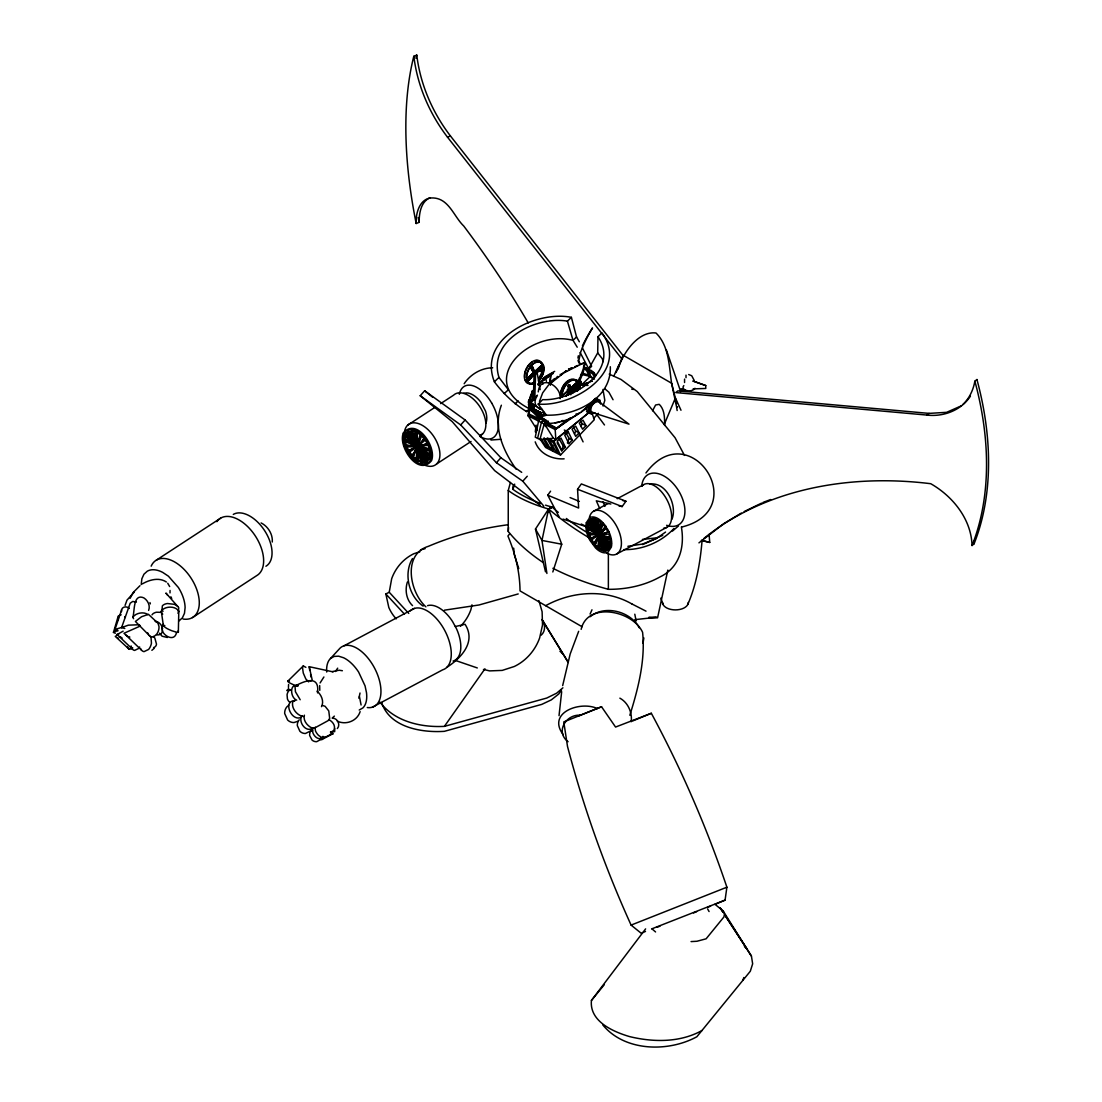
<?xml version="1.0" encoding="UTF-8"?>
<svg xmlns="http://www.w3.org/2000/svg" width="1102" height="1102" viewBox="0 0 1102 1102"><rect width="100%" height="100%" fill="white"/><g stroke="black" fill="none" stroke-linecap="round" stroke-linejoin="round"><path stroke-width="1.5" d="M533.354 400.549L534.112 372.862M537.211 373.192L536.509 372.586L535.586 373.867L534.773 399.571M597.973 336.702C620.564 370.437 573.026 401.238 542.652 399.64L538.327 404.076C573.205 407.217 630.261 371.594 601.94 332.887L597.973 336.702L597.697 352.902L588.716 368.839L580.162 352.544M121.165 614.792L118.341 615.894L118.272 620.04M170.011 592.904L170.052 590.452M631.212 721.769C632.396 712.608 628.126 702.649 619.875 698.158M178.345 632.19L178.799 611.169C175.411 605.659 165.052 605.962 161.264 610.963L163.44 626.019L166.443 628.223A8.968 1.598 23.1 0 0 172.036 630.826L176.94 632.3A6.791 1.212 23.1 0 0 178.29 631.79L177.739 631.198M645.607 928.876L591.43 1000.464C589.281 1021.292 612.946 1031.679 629.531 1036.583C653.334 1042.382 680.072 1042.699 702.002 1030.508M272.277 542.019C272.869 534.181 268.075 526.453 261.119 522.94M429.973 197.685C420.826 201.9 419.118 213.32 419.146 222.328L416.212 223.513C415.482 212.769 420.206 196.831 433.609 197.974C449.093 198.939 454.01 216.777 463.749 226.02C487.043 257.083 508.697 289.385 528.23 322.941M581.153 629.352C587.407 601.32 632.782 610.536 642.59 632.3C645.51 660.167 638.168 688.695 629.834 715.253M664.616 425.413C664.658 418.278 664.713 409.586 659.216 404.324L655.607 404.999L652.563 410.77M610.315 366.746C611.61 399.007 574.665 416.198 546.633 415.137L540.82 416.914L549.774 423.388C565.381 422.589 580.63 414.958 591.003 403.304M121.523 611.638C120.655 606.968 126.454 605.384 129.292 608.456M550.27 383.606L550.876 374.473L549.443 383.179L550.27 383.606L563.769 372.958L580.919 364.225L580.313 363.729A9.422 5.923 -62.7 0 1 578.853 360.602L580.492 352.585A91.163 57.483 -64.3 0 1 592.532 327.928A91.163 57.111 -61.1 0 0 582.393 345.973M579.817 379.102L581.346 384.653A4.518 2.962 79.2 0 0 583.027 385.631L583.605 385.645M559.031 715.653L561.676 691.698M543.341 562.654A232.123 134.017 0 0 1 508.27 531.495L508.545 527.527M586.236 409.737L586.374 408.043M600.659 404.117L599.832 400.012C593.496 397.67 586.292 407.685 589.474 413.319L591.829 413.953L594.928 412.63M598.62 547.818L599.171 541.123M599.447 537.776L601.21 524.924M702.112 540.09C700.293 562.048 696.616 584.074 687.813 604.406M178.799 611.169L178.001 613.401M539.567 419.793L529.153 414.972L529.442 411.873M423.774 439.147L418.14 446.269L408.856 452.55L411.583 456.09L423.898 438.486L420.881 435.359L412.837 457.371L416.06 460.002L417.314 446.792L420.275 433.692L416.969 431.695M416.06 460.002L417.19 456.159M417.506 452.867L419.476 438.403M536.109 425.138L535.31 431.819L537.211 430L528.244 415.853L528.74 410.798M508.242 531.508L508.242 490.514L510.405 482.483M513.05 485.886L512.692 489.205L514.896 490.748A244.713 98.381 -11.8 0 0 540.503 503.407M141.221 584.515L141.855 578.784L143.935 574.225L147.324 571.167A30.553 17.839 56.9 0 1 162.71 572.393L168.399 576.181L178.359 587.462A28.804 16.805 56.9 0 1 185.108 607.574L184.475 613.304L182.395 617.85L179.006 620.922M360.023 693.02L358.894 698.269M577.958 358.081L578.33 355.767M322.996 737.128L322.5 739.056A7.122 2.934 66.2 0 1 320.324 739.263M587.077 527.155L587.972 526.687L599.722 534.429L611.431 543.203L610.549 543.672L587.077 527.155L587.49 523.822L610.384 545.159L609.42 547.97L587.889 522.555L589.35 520.337L608.786 548.975L606.858 550.504L603.207 550.917L593.647 518.767L594.543 518.298L604.103 550.435M587.972 526.687L588.385 523.354M314.952 727.513L315.53 731.025A7.135 3.086 52.3 0 0 318.409 735.254L321.894 737.734A5.978 2.59 52.3 0 0 323.96 737.004M547.281 437.907L553.92 441.296L555.821 439.478L555.188 429.56L528.244 415.853L528.877 410.908M404.434 439.56L405.688 435.717L404.434 439.56L430.152 455.057L430.965 454.534L430.799 450.856L406.776 441.268M714.702 904.48L725.075 900.127L726.893 887.206C706.658 827.244 681.367 768.976 651.323 713.269L615.563 727.058L601.54 706.754L598.166 708.09L563.783 721.92L567.502 746.426C583.605 807.642 604.929 867.467 631.102 925.101L641.24 933.284L645.51 931.41M560.215 398.69C561.621 386.141 540.228 373.468 538.244 391.913M536.247 410.385L534.993 409.531L536.77 411.955M535.31 409.903L535.792 411.776L536.536 411.597M537.542 410.77C536.068 410.743 539.401 411.693 537.941 411.294M537.225 411.859L536.467 410.275M537.845 411.06L538.341 412.768L541.468 414.38M539.594 413.415L538.837 411.831M539.443 413.043L537.225 411.06M538.492 412.851L539.457 413.512M539.512 413.663L540.517 413.553M539.732 411.9L541.041 413.842M540.159 413.47L540.586 413.829M541.537 414.324L541.702 414.738M643.003 643.251L643.857 637.92M579.5 381.444L583.289 372.324L584.955 362.641L579.79 364.266M562.667 685.596L570.189 653.968L578.66 631.322M317.514 692.896C319.58 676.903 308.45 679.011 296.19 685.416L295.06 686.849L295.446 691.767L300.185 699.729M133.576 618.704L132.846 617.216C134.802 611.775 132.832 593.124 143.783 597.849C147.861 600.342 150.533 605.811 148.618 610.425M531.687 392.891L532.101 391.499M150.175 636.419L135.408 621.459L141.579 616.721L148.453 614.337L157.118 622.41M176.444 632.782C174.033 644.312 156.911 632.341 163.082 624.324M584.363 365.52L584.955 362.641L581.567 364.073M501.369 405.219C492.787 427.783 503.242 450.925 516.287 469.356M534.153 371.966L533.919 371.03M407.382 582.021C404.792 590.038 406.266 599.695 412.534 605.618M667.826 570.092L657.577 617.836L648.706 617.464L656.572 617.258L634.766 619.668M471.973 604.833L470.898 609.695A42.275 39.438 -67.6 0 1 460.484 626.28M528.271 402.34L528.905 399.53M976.895 379.515L974.843 381.209C973.328 389.915 969.416 398.29 962.969 404.42M537.583 438.348L541.481 422.107L543.754 419.917M319.787 690.334L319.676 685.54M541.674 418.856L540.93 418.485L538.658 420.675L535.255 437.163L539.897 439.519L544.292 423.54L546.799 421.253L542.928 420.578M539.47 401.417L542.666 392.849L548.768 384.763M162.614 630.62L162.159 632.217A6.901 5.565 46.5 0 1 158.468 634.876L156.732 634.862M598.978 549.154L599.86 548.686L599.722 534.429L603.014 522.954L594.791 545.559L597.725 548.3L600.824 522.224L597.807 520.089L598.978 549.154L601.954 550.614L596.499 519.483L593.647 518.767M115.572 633.14A5.978 1.13 -2.8 0 1 114.484 632.947L113.465 632.396L117.969 617.037M421.184 436.461L418.14 446.269L412.837 457.371M534.139 409.062L540.848 412.988L543.506 411.886L544.54 414.462L542.198 415.399L534.181 411.253L533.148 408.677L533.726 406.831L530.944 403.029A50.885 34.727 -21.7 0 1 537.418 395.136M552.818 571.966L561.731 544.209L548.603 509.014L552.061 507.03L556.083 510.557A244.713 173.717 15.6 0 0 558.301 512.347M513.05 489.095L514.675 484.136M117.68 630.275A8.981 1.667 -6.2 0 1 116.275 630.096L114.98 629.449L121.633 609.847M609.42 547.97L611.266 544.691L608.703 542.404M125.077 605.397L126.964 600.163L134.292 592.022M124.774 628.471L121.578 627.603L130.201 603.221L132.736 601.444L136.414 602.078M742.844 980.339L743.836 977.529M304.386 715.184C302.83 720.501 307.472 726.08 312.169 728.091A8.981 4.325 53.8 0 0 315.434 727.251M618.153 368.991C622.465 353.783 637.962 330.752 655.979 332.997C669.093 345.78 669.038 366.236 671.586 383.234L623.112 355.202L616.128 372.531M288.586 684.48L288.435 687.483M428.926 459.341L430.786 455.994L428.926 459.341L405.316 434.987L406.9 432.755L428.237 460.347L426.13 461.917L407.809 432.025L408.635 431.488L418.14 446.269L426.942 461.38L426.13 461.917M561.937 450.801L557.226 440.965L560.987 438.031L565.381 447.205L561.607 450.635L563.301 446.145L559.293 439.147M565.905 432.824L569.114 438.403L567.42 442.894L568.825 443.61L572.269 440.015L568.356 432.094L564.307 430.028M574.541 434.036L575.671 431.047L573.274 426.873M581.002 426.626L582.131 423.636L580.547 420.868M594.791 545.559L599.157 535.944M664.286 424.366L675.416 397.918L680.995 410.247M534.291 372.889L535.42 371.829M586.016 384.639L586.567 383.289L583.881 385.025M671.986 519.152C677.551 505.501 666.214 481.602 650.042 484.095M113.465 632.396L113.602 632.066A7.135 1.35 -2.8 0 1 116.413 631.115L117.928 630.881M586.333 522.679L589.611 517.733A19.023 10.276 62 0 1 602.036 521.728L607.863 529.607A19.822 10.717 62 0 1 611.348 547.115L608.07 552.061A19.023 10.276 62 0 1 595.631 548.066L589.804 540.187A19.822 10.717 62 0 1 586.333 522.679M130.146 598.303L133.135 592.545L139.954 585.699M121.578 627.603L128.328 625.165L139.527 624.724M590.093 614.062L591.981 609.792M613.869 376.002L618.759 365.203M114.98 629.449L123.052 627.038M132.846 617.216C135.794 612.905 143.701 611.403 147.888 614.585M313.381 727.761C309.607 733.023 319.112 743.216 322.969 736.315M603.042 406.046L604.819 400.384L602.973 389.447M321.936 739.511L333.024 733.684M333.107 671.889L309.221 666.696L309.717 670.443M321.508 706.671C324.291 701.437 321.371 694.646 317.018 691.174M534.098 389.02L531.136 394.599L529.676 401.459L530.53 407.726L534.442 410.633M534.043 391.83L531.247 401.018L532.059 407.01L533.905 409.31M531.935 391.417L532.404 390.728M533.878 389.75C529.745 395.893 528.106 403.952 531.123 410.894M577.035 389.502L578.288 387.188M360.134 711.616C357.2 721.039 346.042 725.295 337.295 721.176M533.809 389.777L530.572 395.687L528.891 402.657L529.525 408.787L526.618 411.597C513.973 403.924 503.283 393.593 494.385 381.802C477.304 338.672 535.861 310.241 571.387 317.335L576.553 336.95L579.349 341.772M532.211 393.745L534.236 390.136M305.874 667.344L303.298 665.911L287.705 681.256A8.968 1.295 22.3 0 0 289.978 683.075L295.005 685.472A6.791 0.978 22.3 0 0 296.796 686.16M178.386 611.858L178.758 607.767A9.643 5.799 4.5 0 0 174.226 604.309L167.435 603.524A8.293 4.987 4.5 0 0 162.366 605.866L161.98 609.957A9.643 5.799 4.5 0 0 163.027 611.307M577.944 384.46L576.222 387.477A96.962 69.013 -27.7 0 1 575.01 389.488M605.673 528.932L591.085 540.462L593.579 544.14L598.841 534.897L605.769 526.219L603.924 524.042M595.218 542.349L598.978 535.751M412.465 558.576C403.373 573.577 408.732 596.361 423.154 606.114M302.031 715.653C297.705 721.479 305.86 732.982 312.431 728.229M413.222 454.231L418.14 446.269L417.107 433.306M320.09 682.951L323.905 676.986M581.291 374.68L581.897 373.716M545.504 571.842L535.476 529.043L548.589 509.028L552.061 507.03L548.149 505.97A244.713 98.381 -11.8 0 1 545.545 505.143M529.153 414.972L529.621 414.297L540.145 419.242L530.627 409.93L528.533 409.049L530.186 408.58L540.93 418.485M561.524 689.948L558.714 694.026L551.344 699.866L541.771 704.385L444.368 731.329C421.487 732.858 389.585 727.416 381.623 702.525M645.937 472.978C689.742 414.035 752.997 509.234 681.973 526.976M970.435 396.155C961.206 410.343 943.519 417.011 927.044 415.082L675.774 392.574L677.826 390.879L929.096 413.388L946.604 412.327L961.068 405.963M335.38 671.504L337.708 668.156M379.997 702.153C394.585 721.603 421.184 727.609 444.395 726.37L484.963 668.804M405.316 434.987L407.726 432.218L409.613 434.767M559.003 516.631L547.749 495.184L550.587 491.189M547.749 495.184L578.633 508.036L577.558 489.247L581.36 483.916L625.936 501.245L622.134 506.576L618.911 505.859M598.234 534.387L588.413 534.622L590.135 538.726L598.841 534.897L605.769 526.219M337.35 728.532C340.793 724.813 337.446 717.967 332.473 718.187M464.162 383.744C470.402 374.336 481.326 367.848 492.69 367.792M527.748 379.611A1.901 1.254 -57.1 0 0 528.767 380.342L529.318 379.653A74.137 48.791 -56.1 0 0 531.095 377.325M528.767 380.342L529.098 380.369A74.165 48.805 -56.2 0 0 531.316 377.463M565.67 420.771L566.387 420.496M334.361 716.107L332.281 718.022M591.43 1000.464L604.309 984.665M541.137 635.22C545.38 631.598 545.325 625.357 542.845 620.743L568.301 662.495L541.867 619.517M152.007 614.847L152.723 613.993A6.295 3.664 -6.4 0 1 156.525 612.216L160.92 612.34M535.049 410.894L536.151 411.349M536.357 411.652L535.503 409.71M538.175 412.671L535.365 411.225M539.704 412.024L539.043 411.776L540.669 412.382L541.936 414.614M539.071 413.236L538.368 411.239M540.944 414.2L540.559 412.547M303.298 665.911L302.513 667.619L303.27 673.047L305.819 678.956L308.684 681.89M537.859 384.075L547.735 375.19L554.692 371.36M538.313 385.314L541.537 381.54L551.083 374.542M673.997 528.45C661.379 542.156 642.356 550.063 623.732 549.609M589.253 405.605L591.361 403.153M593.468 400.701L595.576 398.249M538.203 384.24L547.763 375.768L553.411 372.572M593.523 400.384L594.928 398.759M533.919 372.435L532.748 372.393L533.754 370.988M552.818 445.456L550.146 448.376L553.686 450.167L547.598 439.574L545.834 438.679M542.955 378.992L544.416 377.38M540.228 505.322L494.66 470.623L452.233 421.639L420.206 395.742L424.669 390.783L465.14 419.986L500.887 457.757L521.701 472.345M420.206 395.742L460.677 424.945L465.14 419.986M460.677 424.945L496.423 462.716L500.887 457.757M543.837 506.19L522.789 481.202L527.252 476.243M326.688 672.041A28.804 15.58 62 0 1 330.517 658.486L339.981 648.21A33.942 18.348 62 0 1 376.016 671.049A33.942 18.348 62 0 1 367.283 707.539M593.579 418.471L598.427 413.305M541.302 439.188L545.71 446.103L547.46 444.244M555.642 451.173L549.567 440.58L553.025 442.343L558.122 452.426L555.642 451.173L557.392 449.299M579.142 432.81L575.699 436.406L572.021 429.105L575.671 426.116L579.142 432.81L575.671 431.047M586.03 425.62L582.586 429.215L579.321 423.14L582.972 420.151L586.03 425.62L582.131 423.636M539.994 438.94L545.614 447.467L560.505 455.043L594.309 419.697L592.146 413.567M586.567 383.289L584.707 385.163M310.984 730.764L312.169 729.62M538.465 380.81A11.709 7.356 -62.7 0 0 543.617 367.641L543.341 365.051L543.933 367.448A12.15 7.645 -62.7 0 1 538.589 381.113M577.131 390.742A11.709 7.356 -62.7 0 0 577.71 385.245L577.434 382.656M494.385 381.802L498.958 377.407C487.511 340.27 535.875 315.668 567.42 321.15L571.387 317.335M576.553 336.95L573.026 340.353C529.359 328.782 474.7 381.182 529.525 408.787M515.13 403.828L518.147 400.921M543.038 378.909L545.903 376.14M539.539 382.628L540.448 381.747L539.236 381.678M528.244 415.853L529.731 414.435M588.716 368.839L591.526 366.139L582.393 347.86M591.526 366.139L587.407 370.107L590.093 376.622L581.58 384.832M540.82 416.914L543.837 413.994M579.349 412.837L555.188 429.56L559.995 425.799M586.181 409.118L586.705 406.996M535.476 405.536L533.836 407.12L531.591 403.539L535.476 405.536L533.726 406.831M526.742 379.06L542.515 364.487L526.742 379.06L527.045 380.314M540.159 389.653L537.156 372.889L535.806 372.2L534.277 373.661L535.641 374.349M542.17 364.307L543.369 365.148M530.957 377.669L527.472 381.003L534.787 374.515M535.6 373.22L542.955 366.195L542.707 365.244M535.958 373.413L542.955 366.195M541.619 414.917L534.897 410.991M576.966 382.284L561.18 396.844L576.966 382.284L577.751 384.171L570.395 391.196M561.18 396.844L560.918 395.811A11.709 7.356 -62.7 0 1 566.084 382.642A11.709 7.356 -62.7 0 1 576.029 381.168L577.448 382.738M571.263 389.832L577.751 384.171M565.753 395.632L569.238 392.298M154.239 648.279L151.883 650.318M132.75 647.907L129.747 649.326A7.08 3.953 -78.1 0 1 127.46 646.929M698.943 542.859L723.738 523.657L741.315 513.105M288.6 705.335L286.878 706.878A8.94 8.224 89.2 0 0 284.688 713.545L287.636 720.033A9.946 9.147 89.2 0 0 294 722.54L298.311 721.149M323.533 737.61C334.388 734.717 338.975 725.584 328.878 719.551M128.81 648.926L115.255 636.391L118.396 634.642M404.875 436.254L417.314 446.792L428.265 443.348L425.923 439.505L417.314 446.792L407.809 450.87L405.922 446.875L417.314 446.792L429.105 445.112L430.455 449.134L405.302 445.098L404.53 441.186L417.314 446.792L429.987 451.393L430.799 450.856M583.275 372.324L582.572 372.917M665.567 532.059L657.012 538.175L642.645 544.581M562.902 687.813L556.662 693.172L546.716 698.062L444.395 726.37M446.82 667.371C461.187 658.059 476.422 641.901 465.044 624.269L455.305 626.542M672.468 531.068L678.501 525.971M508.38 524.704C480.954 528.257 453.941 535.476 428.471 546.289C402.244 554.278 409.751 592.297 425.923 606.844M927.044 415.082L929.096 413.388M703.971 538.382C766.868 487.415 852.163 473.97 930.735 483.709C952.844 496.286 971.317 519.276 972.033 545.504L974.085 543.809A331.619 221.392 50.5 0 0 976.937 379.529M552.791 380.107L554.609 378.606L555.436 379.033M555.022 378.812L549.857 383.4A15.125 9.505 -62.7 0 1 550.449 385.259M553.259 373.385L541.936 381.526L542.983 384.157M568.356 432.094L564.706 435.083L568.825 443.61M545.201 422.658L556.097 428.692L556.785 428.127M581.443 411.638L589.06 405.508L587.38 411.583L591.182 413.622M559.1 426.446L570.12 418.209M540.614 412.644L542.198 415.399M555.945 378.096L557.791 376.677M590.135 616.734C604.888 604.543 630.523 611.335 639.284 627.796M288.738 688.53L286.795 690.541L290.487 690.183M555.188 429.56L570.877 417.81M556.097 428.692L568.343 419.628M586.402 384.433L588.013 385.411M560.574 374.652L566.153 370.975M156.346 560.147L220.703 518.119M407.644 425.179L434.904 407.368M440.648 403.621L453.569 395.191A24.299 14.174 56.9 0 1 479.659 406.431A24.299 14.174 56.9 0 1 480.5 435.4M411.597 431.061L412.41 430.524L418.14 446.269L422.961 461.917L422.149 462.454L411.597 431.061L415.537 431.13M405.302 445.098L418.14 446.269L430.455 449.134M407.809 450.87L418.14 446.269L428.265 443.348M425.923 439.505L425.11 440.042L427.452 443.886M408.856 452.55L409.668 452.027L412.396 455.567L411.583 456.09M417.506 460.856L421.584 461.669L417.506 460.856L416.157 432.218L419.463 434.229M422.149 462.454L425.84 461.793L422.961 461.917M192.492 617.575L256.835 575.547A33.942 19.808 56.9 0 0 253.377 533.161A33.942 19.808 56.9 0 0 216.887 521.687M436.599 463.97L471.05 441.475M479.659 435.855L482.524 433.981M310.351 681.229L311.439 680.581M677.151 410.536L676.669 407.409L677.606 406.858M548.465 508.945L548.589 512.278L548.465 508.945L552.185 507.099L548.741 509.096L548.741 512.444M330.517 658.486L334.154 656.42L338.631 656.172L343.659 657.784A30.553 16.516 62 0 1 358.577 671.986L365.051 685.857L366.511 692.772A28.804 15.58 62 0 1 362.833 707.966L359.211 710.032M545.628 605.687C571.966 591.168 605.315 588.688 631.914 603.965M314.649 727.995L328.079 720.667L329.691 718.532L328.768 710.928L325.104 706.299L322.349 705.376M568.921 369.349L571.69 367.848M593.579 511.245L608.345 503.407M617.203 498.696L643.775 484.577M344.099 645.758L414.421 608.4M590.19 519.634L593.386 518.353L590.19 519.634L606.858 550.504M587.889 522.555L588.785 522.086L597.546 531.963M588.413 534.622L608.869 534.071L610.081 538.189L587.862 532.803L587.159 528.808L588.055 528.326L598.276 533.657M587.862 532.803L598.166 534.126M590.135 538.726L598.276 535.062M591.085 540.462L591.967 539.994L594.46 543.658L593.579 544.14M587.159 528.808L598.841 534.897L608.993 531.798L599.722 534.429L595.121 522.734M592.504 518.822L598.841 534.897L610.412 539.952L611.293 539.484M610.384 545.159L611.266 544.691M603.207 550.917L607.753 550.022L599.722 534.429L598.565 526.715M616.734 553.962L666.93 527.293M372.366 707.181L442.687 669.823A33.942 18.348 62 0 0 444.34 629.724A33.942 18.348 62 0 0 410.302 610.852M142.296 583.922C149.349 579.776 158.977 577.09 166.333 581.966M651.323 713.269L632.713 720.942M631.102 925.101L726.893 887.206L726.066 887.647M396.21 618.842A42.716 39.851 -67.6 0 1 388.813 607.477L385.852 593.964L389.226 592.242L391.678 578.702A42.275 39.438 -67.6 0 1 413.842 553.727L419.89 551.771M657.012 538.175L642.645 544.03L627.878 546.289M744.222 511.521L761.606 503.118M530.53 407.726L532.059 407.01M123.148 631.157L117.156 634.532L132.336 649.05M569.238 389.488C567.447 393.111 566.345 388.111 568.536 389.102M559.141 422.107L555.022 422.81M416.184 223.499A331.619 155.189 67.9 0 1 413.815 56.257L416.776 55.1C420.303 84.455 432.521 112.569 450.442 135.973L622.658 354.996M413.842 56.285C417.369 85.653 429.587 113.754 447.508 137.171L450.442 135.973M577.944 716.231L601.54 706.754M651.613 928.931L725.075 900.127M707.828 907.249L710.583 906.133M539.222 369.115A76.892 43.061 -69.9 0 1 540.159 368.729L540.435 368.826A1.901 1.088 -69.5 0 1 540.283 370.892L539.897 370.837A74.165 42.826 -69.2 0 1 537.087 371.787M535.971 372.311A74.137 42.84 -69.2 0 0 539.718 371.112L540.283 370.892M662.688 535.407L656.599 537.831L642.383 539.443M693.544 912.938L696.616 911.726M656.944 927.333L659.988 926.148M548.286 421.157L545.765 422.107L556.662 428.141M763.052 502.416L770.711 499.523M332.322 671.6L339.127 670.223L342.378 670.732M563.108 421.942L567.516 420.33M407.809 432.025L410.343 431.144L425.028 462.317M580.919 364.225L579.376 364.046L580.203 364.473M518.216 593.937L479.081 604.97L444.437 610.177M534.842 409.668L534.084 409.365M118.672 634.173L117.156 634.532M509.496 534.071L507.912 535.999C515.213 553.259 519.841 571.952 520.034 590.906L582.09 626.749M593.496 412.658L591.03 412.961M594.157 412.988L590.135 412.479C587.242 407.423 594.171 398.001 599.819 401.183L600.659 403.291M300.667 717.54C291.038 721.438 282.635 700.473 294.895 700.748M333.093 731.563L330.986 731.687M420.551 549.87L425.083 548.686M295.143 700.307L292.87 701.533C290.887 707.994 297.003 715.584 303.408 716.52M575.34 385.672A95.475 71.12 -19.3 0 1 571.415 391.444A74.137 49.797 -55.5 0 0 577.09 390.425L578.013 390.425A1.901 1.295 -55 0 0 578.302 388.427L578.082 388.276A76.933 52.758 -54.4 0 0 570.919 390.26C573.55 391.747 568.329 393.042 571.098 390.383A76.892 52.772 -54.4 0 1 578.302 388.427M578.013 390.425L577.889 390.452A74.165 49.852 -55.5 0 1 571.111 391.485M581.14 715.308C566.428 713.38 554.733 731.797 568.081 741.701M140.312 626.032L123.989 633.264L141.428 650.07M569.913 389.667L569.183 391.513M463.722 393.29L466.862 392.891A19.023 11.103 56.9 0 1 480.913 402.299L485.541 411.115A19.822 11.571 56.9 0 1 485.886 423.209M538.961 411.79L540.063 413.649M424.408 445.607L406.734 446.338L408.622 450.346M539.897 439.519L553.438 438.265L555.821 439.478L588.564 412.864L553.92 441.296L560.505 455.043M287.856 680.995L289.495 681.091M500.721 439.299L490.927 440.029M598.813 521.26L599.722 534.429L606.417 533.878M688.681 374.515L691.725 375.754L694.177 380.369M691.064 941.59L696.946 941.26L706.12 938.808L723.986 916.878L724.427 914.013L723.119 910.927L715.625 904.825M332.832 734.07L330.421 732.031M167.394 637.493L162.09 636.212L159.487 633.195M686.009 375.135L686.009 377.683M693.144 388.882L705.762 388.455L705.735 385.548L693.103 381.085L705.735 385.548M296.19 685.416L298.105 685.967M581.153 374.349L589.115 376.126L593.579 379.033M598.923 400.687C593.579 400.632 588.165 407.878 590.782 412.809M592.173 412.451L629.008 424.146L599.226 401.954C594.433 400.191 588.978 407.768 591.388 412.038L593.165 412.506M564.128 458.831C552.13 459.617 539.401 453.693 535.2 441.847M546.358 421.474L543.066 420.565L540.49 418.044M702.745 540.6L709.743 542.446L709.096 534.401M561.731 544.209L542.005 540.448L535.476 529.043M631.68 389.116L633.485 389.474M545.848 420.22L542.404 419.242M622.699 500.528L625.936 501.245M610.839 504.055L596.306 500.818L599.763 508.559M597.436 708.586C580.589 700.569 546.317 712.457 563.315 734.8M709.743 542.446L701.423 540.448M483.447 669.424L489.591 670.898L502.223 670.402L514.303 666.49A48.309 45.072 -67.6 0 0 539.636 637.948L542.515 624.999L542.115 611.734L538.906 600.618M154.803 620.867L158.344 622.299A8.417 6.805 46.5 0 1 162.118 627.01L162.6 628.843M477.304 667.95L455.746 660.566M602.532 548.576L599.722 534.429L609.365 537.253M297.829 685.596C289.096 683.254 290.391 697.91 296.686 700.156M583.426 366.966L586.154 367.834M583.688 367.517L588.482 369.074L593.262 372.696L595.411 376.416M583.688 373.523L588.73 375.162L594.46 379.019M562.984 519.111L587.27 527.004M583.674 368.702L592.504 373.688L594.749 377.449M545.821 420.041L540.407 417.245L538.451 412.217M536.853 396.417A15.001 10.235 -21.7 0 0 537.073 406.996L542.28 409.696M577.558 489.247L622.134 506.576M128.59 636.57L129.857 637.094M528.588 409.076L530.627 409.93L531.412 409.159L532.335 411.473M570.078 497.567L579.349 501.424M603.552 543.134L599.722 534.429L609.847 538.85M609.213 374.129L621.018 379.46L637.3 391.609L675.071 437.742L684.494 455.401M581.209 524.015L585.424 526.081M599.86 548.686L602.849 550.146M530.337 366.746L530.117 366.635A76.892 55.761 -64.2 0 0 533.602 372.752L533.864 372.82A76.933 55.761 -64.1 0 1 530.337 366.746A1.901 1.364 -63.8 0 1 531.922 365.341L532.211 365.974A74.137 52.662 -63.2 0 1 534.566 372.021M632.025 604.02L646.006 611.155M122.115 638.017L119.98 636.625M587.903 404.916L589.06 405.508M576.098 413.884L576.801 414.242M545.821 420.964L546.564 421.35M569.114 438.403L572.269 440.015M563.301 446.145L565.381 447.205M545.71 446.103L548.19 447.371L543.63 439.436M577.544 365.52L574.831 366.718M572.103 368.068L568.508 369.129L569.335 369.556M565.739 370.768L566.566 371.195M560.16 374.432L560.987 374.859M557.378 376.457L558.204 376.884M551.868 380.865L552.694 381.292M533.148 408.677L541.178 412.823M117.694 637.934L118.493 638.347M569.968 391.472A76.933 40.127 -61.5 0 1 567.998 386.182A1.901 1.006 -61.8 0 1 569.417 384.708L569.72 384.956A74.165 39.961 -62.3 0 1 571.015 390.439M567.998 386.182L568.26 386.334A76.892 40.071 -61.5 0 0 570.189 391.651M405.26 439.023L430.965 454.534M528.161 378.716A76.933 50.458 -57.9 0 1 533.368 372.517L533.561 372.628A76.892 50.43 -58 0 0 528.381 378.868M537.308 407.175L539.663 408.897M548.741 509.096L544.691 507.843A249.011 100.117 -11.8 0 1 508.256 490.5M542.28 409.737L539.291 408.608M332.804 731.149L334.664 731.714L334.788 728.477M592.353 381.237L590.52 380.934A2.039 0.758 46.3 0 0 590.713 381.636M496.423 462.716L522.789 481.202M542.528 419.311L539.346 416.046L538.492 413.209M543.052 420.647L539.87 417.382M126.248 635.165L127.405 636.033M590.865 370.244L593.909 372.559L595.714 375.796L593.895 372.724M428.251 454.052L418.14 446.269L414.352 441.158M429.973 456.531L417.314 446.792L414.724 431.667M424.669 390.783L432.673 397.257M580.093 363.798L579.487 363.302A9.422 5.923 -62.7 0 1 578.963 362.682M413.663 456.834L416.873 459.465M408.181 437.825L416.887 445.208M604.984 388.91L608.896 392.243L613.056 399.75M652.26 929.11L655.566 931.948M744.442 946.59L746.715 948.56L725.626 916.23M602.436 538.258L599.722 534.429L606.141 540.118M533.368 372.517L534.263 373.261M595.686 545.091L597.642 546.909M559.94 651.213L563.301 654.368M162.724 614.213L161.167 612.106M591.788 526.673L597.463 532.211M406.128 434.463L415.729 443.899M421.694 434.822L424.711 437.962M429.739 458.804L418.14 446.269L412.547 433.747M389.226 592.242L408.759 613.428M385.852 593.964L404.434 614.117M177.711 606.417L165.906 593.069L167.573 595.149M602.119 523.422L604.874 526.687M599.722 534.429L610.301 547.501M428.058 458.57L418.14 446.269L416.694 437.852M597.697 352.902L602.229 358.66L603.207 361.621M504.22 393.538L508.38 389.777L498.958 377.407M447.508 137.171L621.859 358.894M147.489 632.713L148.329 633.815M538.093 404.048L546.413 415.096M596.43 414.132L604.488 424.959M533.823 408.139L531.963 405.605A50.885 34.727 -21.7 0 1 533.092 403.979M602.766 1024.888C624.6 1051.57 668.143 1052.438 696.863 1036.748L750.31 971.234L752.652 963.809L751.426 956.095L723.119 910.927M167.724 583.247L169.667 586.553M605.15 542.101L607.863 545.931M577.228 347.199L573.026 340.353L567.42 321.15M124.788 616.61L125.394 617.506M599.171 400.852L599.763 401.734M597.546 398.841L598.51 401.266M599.226 401.954L599.736 402.726M586.512 411.142L587.201 412.148M592.835 523.836L594.557 526.481M596.278 529.125L598.868 533.106L591.071 519.152M725.653 916.327L751.426 956.095M553.438 438.265L544.292 423.54L545.49 426.543M543.052 365.341L541.95 363.564A11.709 7.356 -62.7 0 0 531.99 365.037A11.709 7.356 -62.7 0 0 526.839 378.206L528.505 382.284A11.709 7.356 -62.7 0 0 534.112 383.537M535.806 372.2L534.745 371.801L534.153 373.289M535.751 411.597L538.63 416.556M557.089 442.756L561.607 450.635M551.909 449.272L553.052 451.255M544.071 437.783L550.146 448.376M580.327 383.028L580.961 384.171M526.053 410.605L526.618 411.597M707.58 908.861L709.082 911.561M579.886 379.749L581.539 384.143M608.111 532.266L605.976 528.299L598.841 534.897L605.852 550.876M425.138 460.374L418.14 446.269L417.314 446.792L420.771 462.206M579.983 379.928L581.994 384.474M579.404 434.202L583.096 441.888M170.906 596.788L171.719 598.51M532.211 365.974L531.743 365.341A74.165 52.717 -63.2 0 1 534.291 371.953M602.877 501.685L604.957 506.341M586.36 369.583L589.115 376.126M518.767 568.563L514.276 554.595L513.67 548.149M589.308 534.139L591.016 538.258M588.44 370.63L591.058 377.118M545.462 378.647L546.509 381.278M587.008 385.645L585.258 383.992L584.735 385.438M533.451 399.323L533.823 400.26M531.591 403.539L532.183 405.77L530.944 403.029M533.823 409.365L534.594 411.294M666.338 349.789L680.719 391.72M309.221 666.696L312.293 680.375M660.787 598.138L663.018 604.406M359.431 696.505L361.084 704.991M428.292 445.635L429.628 449.671M149.955 602.574L150.354 603.868M569.417 384.708L569.596 385.287A74.137 39.975 -62.3 0 1 570.877 390.769M634.793 614.2L636.157 621.005M150.974 636.557L151.442 643.21A8.94 5.331 -76.1 0 1 148.577 649.45L144.059 651.626A9.946 5.937 -76.1 0 1 140.519 648.472M131.069 645.924L131.551 647.659A8.678 5.179 -76.1 0 0 134.623 650.414L138.576 648.513A7.81 4.656 -76.1 0 0 139.665 646.957M676.752 403.552L671.573 383.165L676.669 407.409M421.584 461.669L418.14 446.269L418.319 460.333M310.544 674.699L311.026 676.972M405.605 441.957L406.128 444.561M539.319 416.005L539.016 412.988M570.189 391.458L570.795 394.792M588.055 528.326L588.757 532.321M597.628 520.557L598.097 523.629M546.909 573.467L541.977 540.435L548.589 509.041L552.928 512.595A249.011 176.761 15.6 0 0 589.542 538.01M528.464 403.883L529.056 408.539M531.15 407.189L531.481 410.412M973.948 541.082L974.085 543.809M429.987 451.393L430.152 455.057M610.412 539.952L610.549 543.672M684.562 379.129L684.562 382.532M681.367 526.949C684.893 547.074 679.548 567.75 659.946 576.952C644.284 585.699 626.212 589.432 608.373 589.322L608.373 553.452M427.548 605.645A30.622 16.558 62 0 1 452.509 621.459L456.366 628.471A30.622 16.558 62 0 1 453.074 661.062M641.722 486.34A29.244 17.604 58.4 0 1 647.687 474.81A29.644 17.852 58.4 0 1 673.804 484.233A29.244 17.604 58.4 0 1 681.05 522.899A29.658 17.852 58.4 0 1 666.614 525.296M419.104 222.315A331.619 155.189 67.9 0 1 418.168 217.535M415.95 58.268A331.619 155.189 67.9 0 1 416.749 55.059M974.884 381.223A331.619 221.392 50.5 0 1 972.074 545.545M688.254 602.491A12.838 7.411 0 0 1 675.416 609.902A12.838 7.411 0 0 1 662.577 602.491M685.196 389.777A46.091 26.613 -60 0 1 680.705 389.929M683.254 388.662A46.091 26.613 -60 0 1 680.967 388.854M694.963 388.262A6.075 3.513 0 0 1 686.766 390.59A6.075 3.513 0 0 1 683.832 385.604M608.387 589.308A232.123 134.017 0 0 1 552.901 568.288M588.275 533.258A244.713 173.717 15.6 0 1 569.844 521.067M568.66 520.213A244.713 173.717 15.6 0 1 566.318 518.491M404.393 432.728A24.299 14.174 56.9 0 1 423.485 426.061A24.299 14.174 56.9 0 1 439.905 455.622A24.299 14.174 56.9 0 1 421.529 463.57M491.685 403.07A29.244 15.704 61.8 0 1 491.327 438.596A29.658 15.924 61.8 0 1 479.838 436.392M459.327 394.282A29.244 15.69 61.8 0 1 467.606 385.232A29.644 15.91 61.8 0 1 491.685 403.07M233.293 514.414A30.622 17.88 56.9 0 1 265.045 531.302A30.622 17.88 56.9 0 1 265.913 566.249M151.181 566.153A33.942 19.808 56.9 0 1 192.12 579.804A33.942 19.808 56.9 0 1 183.042 619.035M163.44 626.019A6.791 1.212 23.1 0 1 164.79 625.509M155.933 621.872A8.155 5.055 -70.7 0 1 158.054 623.429L159.005 626.583A7.783 4.821 -70.7 0 1 156.732 634.132L154.115 636.488A8.155 5.055 -70.7 0 1 149.238 635.399M153.426 636.336A10.014 6.805 45.6 0 1 154.886 638.251L156.498 644.147A8.072 5.482 45.6 0 1 153.577 647.59M562.998 420.413A77.347 52.703 -21.7 0 1 561.014 421.308M584.955 362.641A95.475 71.12 -19.3 0 1 580.451 376.113M579.9 377.325A95.475 71.12 -19.3 0 1 578.082 380.934M529.001 380.493A1.901 1.254 -57.1 0 1 527.954 379.611M534.057 373.151A74.137 48.791 -56.1 0 1 533.23 374.363M531.963 376.154A74.137 48.791 -56.1 0 1 531.536 376.732M532.17 376.278A74.165 48.805 -56.2 0 1 531.743 376.87M540.159 368.729A1.901 1.088 -69.5 0 1 540.008 370.795M537.349 369.969A76.892 43.061 -69.9 0 0 534.553 371.457L534.814 371.608A76.933 43.116 -69.9 0 1 537.156 370.341M537.817 369.749A76.892 43.061 -69.9 0 1 538.286 369.528M538.093 369.873A76.933 43.116 -69.9 0 1 538.561 369.652M539.498 369.225A76.933 43.116 -69.9 0 1 540.435 368.826M536.619 371.911A74.165 42.826 -69.2 0 1 536.164 372.035M530.641 365.795A1.901 1.364 -63.8 0 1 531.371 365.299M534.704 382.435A12.714 7.989 -62.7 0 1 524.538 378.661A12.714 7.989 -62.7 0 1 530.751 362.792A12.714 7.989 -62.7 0 1 542.005 363.812M542.625 369.198A12.714 7.989 -62.7 0 1 542.005 372.269M540.807 375.341A12.714 7.989 -62.7 0 1 539.098 378.179M534.071 383.951A12.15 7.645 -62.7 0 1 528.257 369.776A12.15 7.645 -62.7 0 1 543.341 365.051M534.677 360.919A12.274 7.714 -62.7 0 1 541.716 364.101M542.308 366.511A12.274 7.714 -62.7 0 1 538.906 377.958M534.663 382.077A12.274 7.714 -62.7 0 1 525.323 379.983M524.717 377.573A12.274 7.714 -62.7 0 1 532.362 362.007M578.55 361.952A9.422 5.923 -62.7 0 1 578.027 360.175M569.968 391.692A74.137 43.997 -68.8 0 1 568.329 394.929M569.679 391.554A74.165 44.025 -68.8 0 1 568.04 394.805M566.084 395.88A76.892 46.008 -67.1 0 1 569.321 391.1L569.61 391.238A76.933 46.008 -67.2 0 0 566.373 396.004M578.082 388.276A1.901 1.295 -55 0 1 577.792 390.273M568.26 386.334A1.901 1.006 -61.8 0 1 569.693 384.86M562.24 396.954A12.274 7.714 -62.7 0 1 571.043 380.741A12.274 7.714 -62.7 0 1 579.817 388.662M561.91 397.147A12.714 7.989 -62.7 0 1 571.043 380.355A12.714 7.989 -62.7 0 1 580.134 388.565M578.027 385.053A12.15 7.645 -62.7 0 1 577.42 390.755M560.601 396.004A12.15 7.645 -62.7 0 1 565.96 382.339A12.15 7.645 -62.7 0 1 576.291 380.81M574.376 390.48A96.962 69.013 -27.7 0 1 572.379 393.455M591.65 381.058A23.693 16.172 -21.7 0 1 590.397 381.65M589.129 382.201A23.693 16.172 -21.7 0 1 581.264 384.322M580.051 379.749A4.009 1.501 46.3 0 1 580.368 380.41M641.956 486.037A24.299 13.128 62 0 1 667.261 500.377A24.299 13.128 62 0 1 663.583 528.257M589.418 517.361A24.299 13.128 62 0 1 607.409 514.634A24.299 13.128 62 0 1 621.418 543.685A24.299 13.128 62 0 1 606.692 553.135M290.046 689.59A7.783 7.191 -79.1 0 0 287.057 694.783L287.415 698.875A8.155 7.549 -79.1 0 0 289.647 702.194M299.234 719.813A7.81 7.177 89.2 0 0 297.32 725.626L299.896 731.287A8.678 7.976 89.2 0 0 305.447 733.491L310.723 730.915A7.81 7.177 89.2 0 0 311.852 729.193M312.72 730.695A8.733 3.554 70.4 0 1 312.031 731.287M310.144 732.21A6.378 5.896 81.4 0 0 309.69 735.571L312.059 740.089A7.08 6.543 81.4 0 0 316.715 741.674L320.93 739.387A6.378 5.896 81.4 0 0 321.77 737.954M403.318 433.058C397.67 446.544 418.402 477.042 431.516 460.691C437.163 447.205 416.432 416.708 403.318 433.058M408.374 429.752L405.853 431.309A19.822 11.571 56.9 0 0 404.434 446.007L409.062 454.837A19.023 11.103 56.9 0 0 423.127 464.231L428.788 462.289A19.822 11.571 56.9 0 0 430.193 447.577L425.565 438.761A19.023 11.103 56.9 0 0 411.514 429.367L408.374 429.752M722.871 912.015L720.129 907.8L722.884 912.057"/></g></svg>
